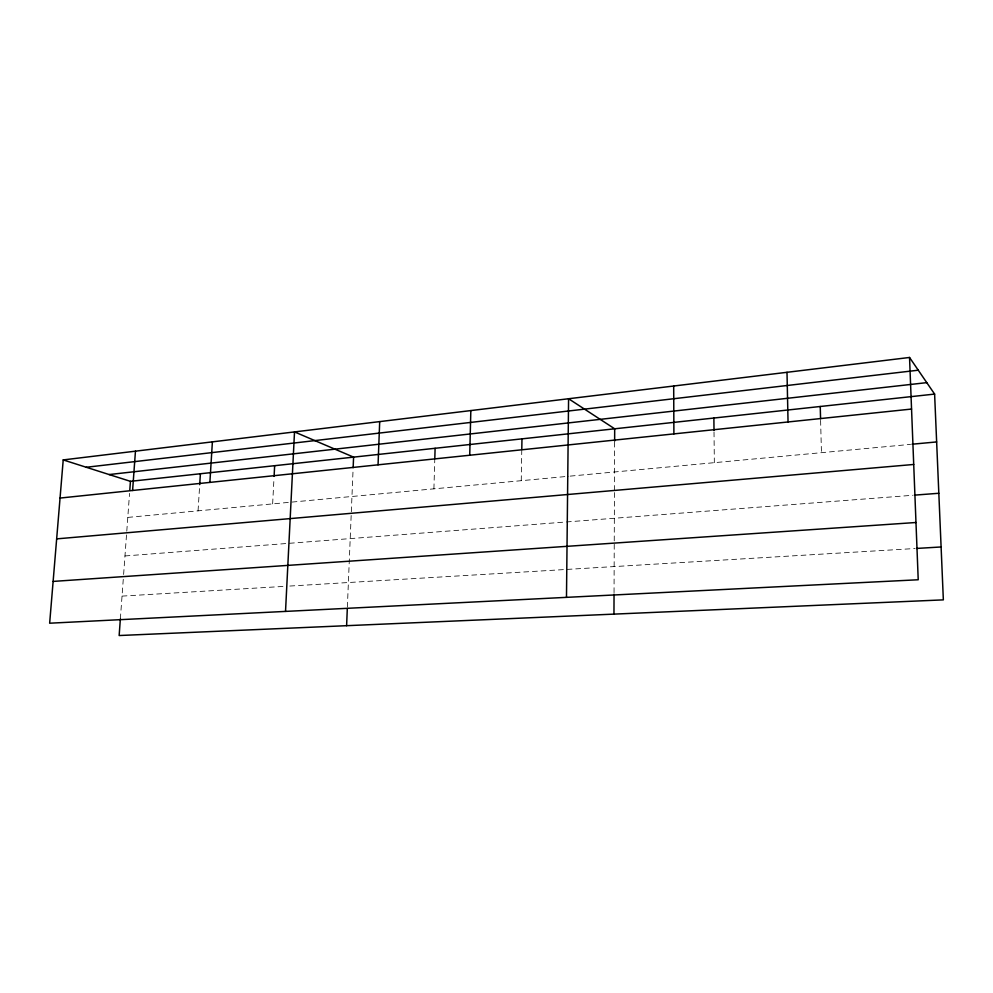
<?xml version="1.0" encoding="UTF-8"?>
<svg xmlns="http://www.w3.org/2000/svg" width="993" height="993" viewBox="0 0 993 993"><rect width="100%" height="100%" fill="white"/><g stroke="black" fill="none" stroke-linecap="round" stroke-linejoin="round"><path stroke-width="0.74" stroke-dasharray="4.96 3.72" d="M614.046 592.66L614.245 542.426M614.245 540.912L614.444 492.044M614.444 490.492L614.642 441.14M521.251 480.686L521.759 451.256M433.904 488.841L434.76 460.305M347.364 607.195L353.086 469.242M272.641 503.885L274.006 477.918M198.054 510.849L199.717 484.572M120.364 618.862L123.504 576.039M123.616 574.488L129.549 493.36M127.799 517.403L568.641 476.268M570.181 476.119L910.531 444.368M124.969 555.956L912.852 495.271M122.027 596.11L283.65 586.416M289.819 586.044L914.925 548.533M820.603 420.349L821.447 452.684M714.017 431.893L714.339 462.676"/><path stroke-width="1.49" d="M613.959 614.121L614.046 594.186M614.642 441.14L614.679 428.802L568.579 398.739L566.482 597.352M521.784 449.705L521.97 438.856M469.726 455.241L470.831 410.568M434.797 458.803L435.108 448.29M378.06 464.823L379.698 421.603M346.607 625.689L347.302 608.734M353.148 467.728L353.582 457.128L294.511 431.918L285.525 611.403M274.08 476.392L274.651 465.692M209.883 482.399L212.39 441.86M199.717 484.572L200.4 473.748M132.59 490.48L135.458 451.17M120.364 618.862L119.148 635.532L943.35 599.871L934.612 394.084L909.538 357.468L63.217 459.92L49.65 623.207L918.215 579.763L909.538 357.468M129.773 490.356L130.431 481.344L63.217 459.92M86.292 467.269L918.252 370.203M109.118 474.555L926.767 382.64M130.431 481.344L934.612 394.084M60.052 498.064L911.549 409.054M912.07 444.219L936.635 441.935M56.663 538.876L913.709 464.463M914.379 495.147L938.819 493.273M53.125 581.414L915.98 522.504M916.465 548.446L941.103 546.969M820.243 406.497L820.566 418.81M787.002 372.301L788.045 421.963M713.88 418.041L714.004 430.354M673.688 386.016L673.899 433.891"/></g></svg>
